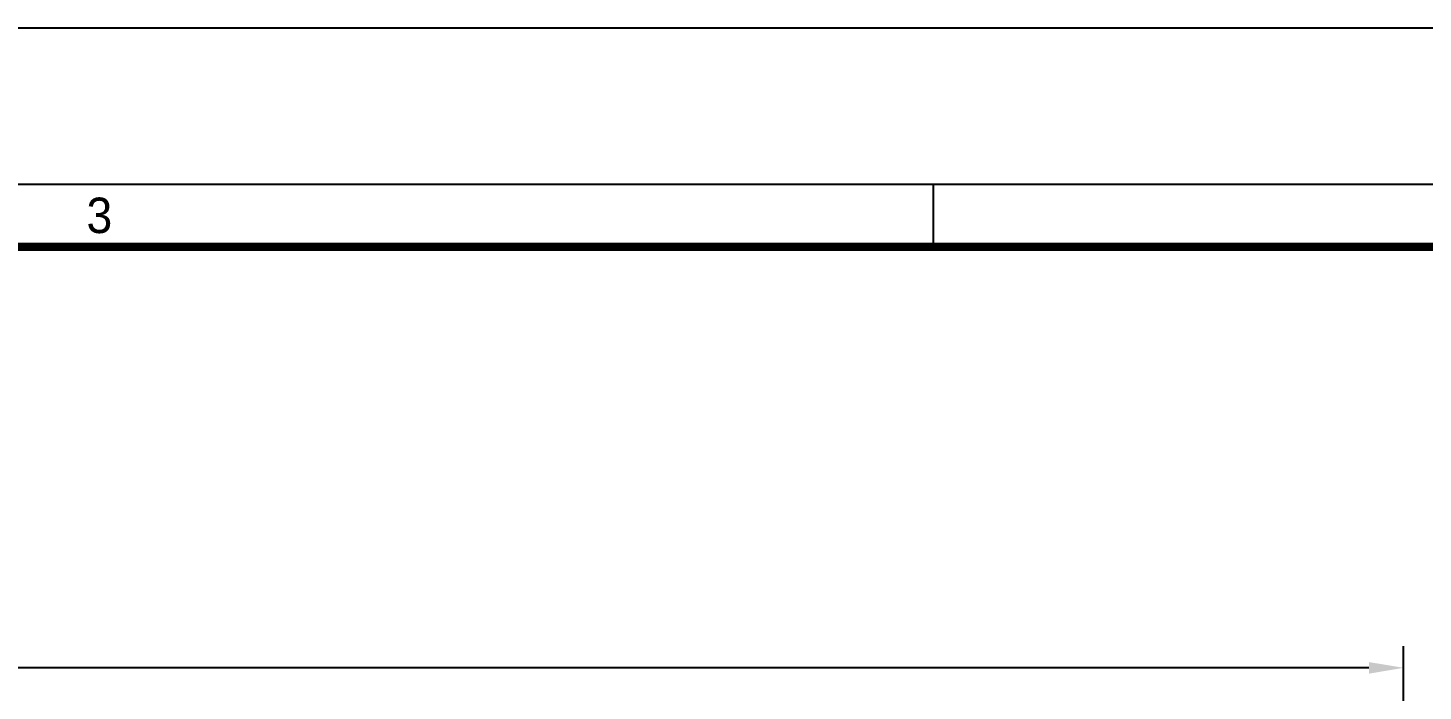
# Model space of a CAD drawing. Header units: inches. Extents: x 0 to 23821, y 0 to 11279.
# Drawn here: x 6257 to 8265, y 7956 to 8910 of the extents above; entities that cross this region are included whole.
import ezdxf

# ---------------------------------------------------------------- set-up
doc = ezdxf.new("R2010")
doc.units = ezdxf.units.IN
doc.header["$LTSCALE"] = 10
doc.header["$MEASUREMENT"] = 0
doc.layers.get('Defpoints').update_dxf_attribs({"color": 8})
doc.styles.add('SCI', font='')
doc.styles.get('SCI').set_extended_font_data('Gulim')
doc.dimstyles.new('SCH', dxfattribs={"dimtxt": 2.5, "dimasz": 2, "dimexe": 1.25, "dimexo": 0.625, "dimtad": 1, "dimdec": 8, "dimtxsty": 'SCI', "dimcen": 2.5, "dimclrd": 4, "dimclre": 4, "dimclrt": 7, "dimadec": 8, "dimazin": 2, "dimtfac": 1, "dimtdec": 8, "dimtmove": 0, "dimatfit": 3, "dimfxl": 1, "dimarcsym": 0})

# ---------------------------------------------------------------- blocks, each defined once
blk = doc.blocks.new('A$C82e70aa9')
at = {"color": 2}
blk.add_line((252, -7.5), (252, -10.5), dxfattribs=at)
at = {"color": 1}
blk.add_lwpolyline([(0, 0), (420, 0), (420, -297), (0, -297)], close=True, dxfattribs=at)
at = {"color": 2}
blk.add_lwpolyline([(12, -7.5), (412, -7.5), (412, -289.5), (12, -289.5)], close=True, dxfattribs=at)
at = {"const_width": 0.4}
blk.add_lwpolyline([(15, -10.5), (409, -10.5), (409, -286.5), (15, -286.5)], close=True, dxfattribs=at)
at = {"color": 2, "insert": (212, -9), "char_height": 1.7, "width": 80, "attachment_point": 5, "style": 'SCI'}
blk.add_mtext('3', dxfattribs=at)
blk = doc.blocks.new('*D352')
at = {"color": 4, "lineweight": -2, "transparency": 16777216}
for p, q in [((1437.1, 7491.9), (1437.1, 8020.6)), ((8237.1, 7491.9), (8237.1, 8020.6)), ((8187.1, 7989.4), (1487.1, 7989.4))]:
    blk.add_line(p, q, dxfattribs=at)
at = {"color": 4, "transparency": 16777216}
for points in [[(1487.1, 7997.7), (1487.1, 7981), (1437.1, 7989.4)], [(8187.1, 7997.7), (8187.1, 7981), (8237.1, 7989.4)]]:
    blk.add_solid(points, dxfattribs=at)
at = {"layer": 'Defpoints', "color": 0, "transparency": 16777216}
for p in [(1437.1, 7989.4), (1437.1, 7476.2, -227228.6), (8237.1, 7476.2, -227228.6)]:
    blk.add_point(p, dxfattribs=at)
at = {"color": 7, "transparency": 16777216, "insert": (4837.1, 8037), "char_height": 62.5, "attachment_point": 5, "style": 'SCI'}
blk.add_mtext('6800', dxfattribs=at)

msp = doc.modelspace()

# ---------------------------------------------------------------- block references
at = {"xscale": 30, "yscale": 30, "zscale": 30}
msp.add_blockref('A$C82e70aa9', (0, 8910), dxfattribs=at)

# ---------------------------------------------------------------- dimensions: what is measured, and where the dimension line sits
dim = msp.add_linear_dim(base=(1437.1433904861, 7989.3797899654), p1=(8237.1433904861, 7476.239738823, -227228.5508311124), p2=(1437.1433904861, 7476.239738823, -227228.5508311125), dimstyle='SCH', override={"dimscale": 25})
dim.commit()
dim.dimension.update_dxf_attribs({"geometry": '*D352', "text_midpoint": (4837.1433904861, 8037.045402482)})

doc.saveas('drawing.dxf')
